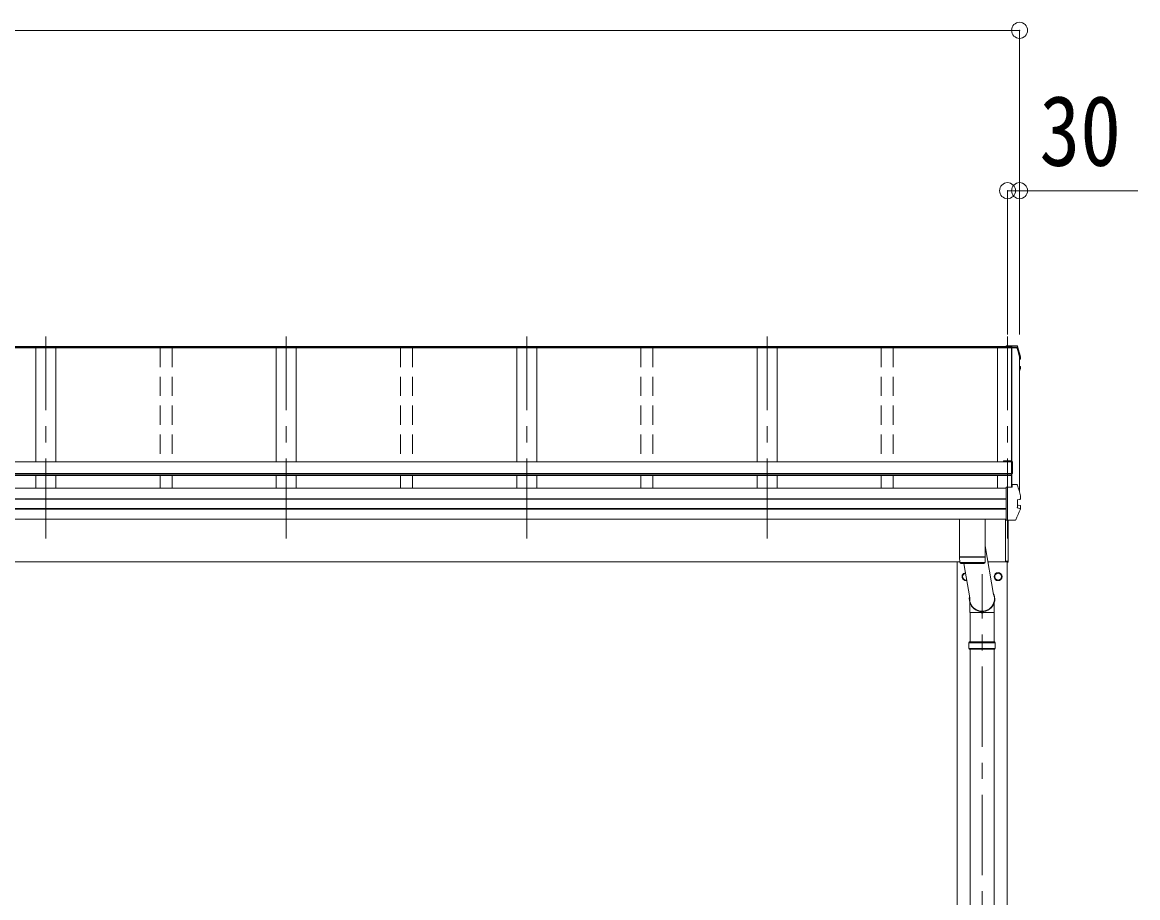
# Model space of a CAD drawing. Units: millimetres at full size, sheet at 1:40; details may follow other scales. Extents: x -11243 to 11243, y -7760 to 7760.
# Drawn here: x -4685 to -1901, y -3053 to -869 of the extents above; entities that cross this region are included whole.
import ezdxf
from ezdxf.enums import TextEntityAlignment as Align

# ---------------------------------------------------------------- set-up
doc = ezdxf.new("R2010")
doc.units = ezdxf.units.MM
doc.header["$LTSCALE"] = 40
doc.header["$PDMODE"] = 32
doc.header["$PDSIZE"] = 40
doc.linetypes.add('CHAIN1', pattern=[8, 5, -1, 1, -1])
doc.linetypes.add('DASHED1', pattern=[1.8, 1.2, -0.6])
doc.layers.add('0-3_ELV2', color=7, linetype='Continuous', lineweight=9)
doc.layers.add('0-6_OTH_LINE', color=6, linetype='Continuous', lineweight=9)
doc.styles.add('ＭＳ ゴシック', font='')
doc.styles.get('ＭＳ ゴシック').set_extended_font_data('MS Gothic')

msp = doc.modelspace()

# ---------------------------------------------------------------- linework, layer by layer
at = {"layer": '0-3_ELV2', "color": 6}
for p, q in [((-2195.74, -889.02), (-2195.74, -1648.02)), ((-2225.74, -1289.02), (-2225.74, -1648.02)), ((-2195.74, -1289.02), (-2195.74, -1648.02)), ((-1900.86, -1289.02), (-2195.74, -1289.02))]:
    msp.add_line(p, q, dxfattribs=at)
at = {"layer": '0-3_ELV2', "color": 5, "linetype": 'CHAIN1'}
for p, q in [((-4625.74, -2156.85), (-4625.74, -1652.67)), ((-4025.74, -2156.85), (-4025.74, -1652.67)), ((-3425.74, -2156.85), (-3425.74, -1652.67)), ((-2825.74, -2156.85), (-2825.74, -1652.67)), ((-2225.74, -2156.85), (-2225.74, -1652.67)), ((-2289.24, -5236.38), (-2289.24, -2245.82))]:
    msp.add_line(p, q, dxfattribs=at)
at = {"layer": '0-3_ELV2', "color": 4}
for p, q in [((-2225.74, -1680.3), (-8225.74, -1680.3)), ((-2225.74, -1681.19), (-8225.74, -1681.19)), ((-2228.74, -1678.02), (-8222.74, -1678.02)), ((-4650.74, -1681.11), (-4650.74, -1965.38)), ((-4600.74, -1681.11), (-4600.74, -1965.38)), ((-4050.74, -1681.11), (-4050.74, -1965.38)), ((-4000.74, -1681.11), (-4000.74, -1965.38)), ((-3450.74, -1681.11), (-3450.74, -1965.38)), ((-3400.74, -1681.11), (-3400.74, -1965.38)), ((-2850.74, -1681.11), (-2850.74, -1965.38)), ((-2800.74, -1681.11), (-2800.74, -1965.38)), ((-2250.74, -1681.11), (-2250.74, -1965.38)), ((-2250.74, -1681.2), (-2202.3, -1681.2)), ((-2203.74, -1675.94), (-2228.74, -1675.94)), ((-2228.74, -1680.3), (-2228.74, -1675.94)), ((-2228.74, -1678.47), (-2214.54, -1678.47)), ((-2225.74, -1680.96), (-2214.92, -1680.96)), ((-2215.44, -1681.2), (-2215.44, -2028.49)), ((-2214.54, -1678.47), (-2214.92, -1680.96)), ((-2214.84, -1681.2), (-2214.84, -2024.54)), ((-2214.54, -1679.56), (-2214.77, -1681.05)), ((-2214.77, -1681.05), (-2214.77, -1680.7)), ((-2214.77, -1681.05), (-2202.35, -1681.05)), ((-2214.54, -1679.56), (-2214.54, -1678.47)), ((-2202.49, -1679.56), (-2214.54, -1679.56)), ((-2203.74, -1675.95), (-2203.74, -1675.94)), ((-2203.74, -1675.94), (-2203.74, -1675.94)), ((-2195.74, -1704.57), (-2195.74, -2041.34)), ((-2195.74, -1707.52), (-2195.05, -1707.38)), ((-2195.74, -1707.87), (-2194.97, -1707.72)), ((-2194.48, -1709.15), (-2195.74, -1709.39)), ((-2193.42, -1707.87), (-2193.42, -1703.82)), ((-2195.74, -1727.27), (-2194.91, -1727.38)), ((-2195.74, -1731.37), (-2194.37, -1731.63)), ((-2195.74, -1732.89), (-2194.9, -1733.05)), ((-2194.9, -1727.38), (-2194.91, -1727.38)), ((-2193.32, -1732.9), (-2193.32, -1728.84)), ((-2215.64, -1965.51), (-8235.84, -1965.51)), ((-2235.64, -1963.35), (-2215.64, -1963.35)), ((-2235.64, -1963.35), (-2235.64, -1965.51)), ((-2235.64, -1964.89), (-2215.64, -1964.89)), ((-2215.64, -1999.4), (-2215.64, -1964.89)), ((-2213.64, -1965.35), (-2213.64, -1994.81)), ((-2215.64, -1994.54), (-8235.84, -1994.54)), ((-2215.64, -1996.29), (-8235.84, -1996.29)), ((-2215.64, -1999.4), (-8235.84, -1999.4)), ((-4650.74, -1999.4), (-4650.74, -2031.02)), ((-4600.74, -1999.4), (-4600.74, -2031.02)), ((-4050.74, -1999.4), (-4050.74, -2031.02)), ((-4000.74, -1999.4), (-4000.74, -2031.02)), ((-3450.74, -1999.4), (-3450.74, -2031.02)), ((-3400.74, -1999.4), (-3400.74, -2031.02)), ((-2850.74, -1999.4), (-2850.74, -2031.02)), ((-2800.74, -1999.4), (-2800.74, -2031.02)), ((-2250.74, -1999.4), (-2250.74, -2030.88)), ((-2215.64, -1994.81), (-2213.64, -1994.81)), ((-2228.74, -2031.02), (-8222.74, -2031.02)), ((-2228.74, -2029.16), (-2228.74, -2028.84)), ((-2228.74, -2030.46), (-2228.74, -2029.16)), ((-2228.74, -2110.39), (-2228.74, -2030.46)), ((-2215.49, -2028.84), (-2214.77, -2024.06)), ((-2215.48, -2028.84), (-2214.92, -2025.16)), ((-2214.92, -2028.84), (-2214.92, -2025.16)), ((-2214.77, -2023.71), (-2214.54, -2022.22)), ((-2214.77, -2023.71), (-2214.77, -2024.06)), ((-2202.49, -2022.22), (-2214.54, -2022.22)), ((-2228.74, -2057.54), (-8222.74, -2057.54)), ((-2228.74, -2058.44), (-8222.74, -2058.44)), ((-2201.31, -2060.16), (-2195.05, -2059.39)), ((-2195.05, -2059.39), (-2195.05, -2059.39)), ((-2193.42, -2057.92), (-2193.42, -2050.53)), ((-2228.74, -2081.66), (-8222.74, -2081.66)), ((-2228.74, -2083.58), (-8222.74, -2083.58)), ((-2201.31, -2060.16), (-2201.31, -2060.16)), ((-2194.91, -2081.67), (-2201.31, -2079.98)), ((-2201.31, -2079.98), (-2201.31, -2079.98)), ((-2200.74, -2060.29), (-2200.74, -2079.51)), ((-2194.37, -2074.29), (-2200.33, -2073.14)), ((-2194.91, -2081.67), (-2194.9, -2081.67)), ((-2193.32, -2082.96), (-2193.32, -2075.56)), ((-2228.74, -2108.62), (-8222.74, -2108.62)), ((-2230.74, -2108.62), (-2230.74, -2213.45)), ((-2228.74, -2111.26), (-2228.74, -2110.39)), ((-2228.74, -2111.26), (-2208.09, -2111.26)), ((-2224.24, -2215.85), (-2224.24, -2111.26)), ((-2223.74, -2215.45), (-2223.74, -2111.26)), ((-2345.03, -2214.85), (-8225.74, -2214.85)), ((-2351.74, -5069.85), (-2351.74, -2214.85)), ((-2225.74, -2214.85), (-2274.51, -2214.85)), ((-2225.74, -2213.45), (-2230.74, -2213.45)), ((-2226.74, -2214.85), (-2226.74, -5069.85)), ((-2225.74, -2215.95), (-2225.74, -2213.45)), ((-2224.24, -2215.85), (-2224.24, -2215.85)), ((-2224.24, -2215.85), (-2224.23, -2215.92)), ((-2337.83, -2251.6), (-2337.73, -2251.6)), ((-2337.83, -2252.1), (-2337.73, -2252.1)), ((-2257.83, -2251.6), (-2257.73, -2251.6)), ((-2257.83, -2252.1), (-2257.73, -2252.1))]:
    msp.add_line(p, q, dxfattribs=at)
at = {"layer": '0-3_ELV2', "color": 4, "linetype": 'DASHED1'}
for p, q in [((-4340.74, -1681.11), (-4340.74, -1965.51)), ((-4310.74, -1681.11), (-4310.74, -1965.51)), ((-3740.74, -1681.11), (-3740.74, -1965.51)), ((-3710.74, -1681.11), (-3710.74, -1965.51)), ((-3140.74, -1681.11), (-3140.74, -1965.51)), ((-3110.74, -1681.11), (-3110.74, -1965.51)), ((-2540.74, -1681.11), (-2540.74, -1965.51)), ((-2510.74, -1681.11), (-2510.74, -1965.51)), ((-4340.74, -1999.4), (-4340.74, -2031.02)), ((-4310.74, -1999.4), (-4310.74, -2031.02)), ((-3740.74, -1999.4), (-3740.74, -2031.02)), ((-3710.74, -1999.4), (-3710.74, -2031.02)), ((-3140.74, -1999.4), (-3140.74, -2031.02)), ((-3110.74, -1999.4), (-3110.74, -2031.02)), ((-2540.74, -1999.4), (-2540.74, -2031.02)), ((-2510.74, -1999.4), (-2510.74, -2031.02))]:
    msp.add_line(p, q, dxfattribs=at)
at = {"layer": '0-3_ELV2'}
for p, q in [((-2345.24, -2202.16), (-2345.24, -2108.62)), ((-2281.24, -2108.62), (-2281.24, -2202.16)), ((-2281.24, -2174.98), (-2260.81, -2296.02)), ((-2345.24, -2202.16), (-2281.24, -2202.16)), ((-2345.24, -2203.16), (-2281.24, -2203.16)), ((-2345.01, -2216.21), (-2345.24, -2203.16)), ((-2281.47, -2216.16), (-2345.01, -2216.16)), ((-2342.01, -2219.16), (-2284.47, -2219.16)), ((-2340.74, -2202.16), (-2340.72, -2203.16)), ((-2319.88, -2304.63), (-2334.95, -2219.16)), ((-2285.74, -2202.16), (-2285.76, -2203.16)), ((-2281.24, -2203.16), (-2281.47, -2216.21)), ((-2259.09, -2341.57), (-2259.09, -2317.78)), ((-2319.09, -2414.86), (-2319.09, -2341.57)), ((-2291.92, -2341.91), (-2293.06, -2338.8)), ((-2286.33, -2341.29), (-2292.15, -2341.29)), ((-2286.55, -2341.91), (-2291.92, -2341.91)), ((-2286.55, -2341.91), (-2285.42, -2338.8)), ((-2259.09, -2341.57), (-2286.43, -2341.57)), ((-2259.39, -2414.86), (-2259.39, -2341.57)), ((-2322.24, -2416.86), (-2321.24, -2414.86)), ((-2322.24, -2416.86), (-2256.24, -2416.86)), ((-2322.24, -2430.86), (-2322.24, -2416.86)), ((-2321.24, -2414.86), (-2257.24, -2414.86)), ((-2256.24, -2416.86), (-2257.24, -2414.86)), ((-2256.24, -2430.86), (-2256.24, -2416.86)), ((-2322.24, -2430.86), (-2256.24, -2430.86)), ((-2322.24, -2430.86), (-2321.24, -2432.86)), ((-2257.24, -2432.86), (-2321.24, -2432.86)), ((-2319.09, -3322.36), (-2319.09, -2432.86)), ((-2259.39, -3322.36), (-2259.39, -2432.86)), ((-2256.24, -2430.86), (-2257.24, -2432.86))]:
    msp.add_line(p, q, dxfattribs=at)
at = {"layer": '0-3_ELV2', "color": 4}
for points in [[(-2228.74, -1679.97), (-2225.74, -1679.97), (-2225.74, -1680.97)], [(-2200.88, -1677.21), (-2201, -1676.92), (-2201.17, -1676.66), (-2201.39, -1676.43), (-2201.64, -1676.25), (-2201.92, -1676.12), (-2202.19, -1676.04), (-2202.42, -1676), (-2202.65, -1675.97), (-2202.91, -1675.96), (-2203.19, -1675.95), (-2203.5, -1675.94), (-2203.82, -1675.94)], [(-2193.46, -1703.51), (-2195.78, -1694.66), (-2198.24, -1685.89), (-2200.87, -1677.23)], [(-2193.46, -1703.51), (-2193.43, -1703.77), (-2193.42, -1703.82)], [(-2195.74, -1739.11), (-2194.82, -1736.87), (-2193.41, -1733.38)], [(-2228.74, -2028.84), (-2214.54, -2028.84), (-2214.54, -2022.22)], [(-2195.05, -2059.39), (-2194.82, -2059.32), (-2194.62, -2059.17), (-2194.45, -2058.95), (-2194.33, -2058.68), (-2194.26, -2058.37), (-2194.25, -2058.04), (-2194.3, -2057.72)], [(-2194.97, -2059.38), (-2194.69, -2059.3), (-2194.45, -2059.22), (-2194.21, -2059.13), (-2193.94, -2058.96), (-2193.67, -2058.69), (-2193.49, -2058.34), (-2193.44, -2057.96)], [(-2193.46, -2050.22), (-2193.43, -2050.48), (-2193.42, -2050.53)], [(-2193.43, -2057.96), (-2193.43, -2057.87), (-2193.46, -2057.61)], [(-2193.41, -2083.44), (-2196.27, -2090.25), (-2199.22, -2096.99), (-2202.25, -2103.64), (-2205.38, -2110.2)], [(-2201.31, -2060.16), (-2201.39, -2060.19), (-2201.46, -2060.24), (-2201.53, -2060.32), (-2201.57, -2060.41), (-2201.6, -2060.52), (-2201.61, -2060.64)], [(-2201.31, -2079.98), (-2201.39, -2079.94), (-2201.46, -2079.88), (-2201.53, -2079.8), (-2201.57, -2079.69), (-2201.6, -2079.58), (-2201.61, -2079.46)], [(-2200.74, -2060.29), (-2200.72, -2060.18), (-2200.69, -2060.09)], [(-2194.22, -2083.65), (-2194.13, -2083.32), (-2194.1, -2082.97), (-2194.15, -2082.61), (-2194.26, -2082.28), (-2194.44, -2082), (-2194.65, -2081.79), (-2194.9, -2081.67)], [(-2193.43, -2083.45), (-2193.36, -2083.29), (-2193.32, -2083.12), (-2193.32, -2082.94)], [(-2208.07, -2111.26), (-2207.69, -2111.26), (-2207.34, -2111.25), (-2207.03, -2111.23), (-2206.75, -2111.19), (-2206.44, -2111.12), (-2206.11, -2110.98), (-2205.8, -2110.76), (-2205.54, -2110.49), (-2205.36, -2110.15)], [(-2224.23, -2215.95), (-2224.24, -2215.95), (-2225.74, -2215.95)], [(-2224.23, -2215.92), (-2224.23, -2215.95), (-2224.23, -2215.95)], [(-2327.62, -2260.74), (-2329.24, -2261.67), (-2337.74, -2256.76), (-2337.74, -2246.95), (-2330.76, -2242.92)]]:
    msp.add_lwpolyline(points, dxfattribs=at)
msp.add_lwpolyline([(-2249.24, -2242.04), (-2240.74, -2246.95), (-2240.74, -2256.76), (-2249.24, -2261.67), (-2257.74, -2256.76), (-2257.74, -2246.95)], close=True, dxfattribs=at)
at = {"layer": '0-3_ELV2'}
msp.add_lwpolyline([(-2292.05, -2341.57), (-2319.39, -2341.57), (-2319.39, -2317.78)], dxfattribs=at)
at = {"layer": '0-3_ELV2', "color": 4}
for radius in [10, 8.5]:
    msp.add_circle((-2249.24, -2251.85), radius, dxfattribs=at)
for centre, radius, start, end in [((-2202.49, -1681.26), 1.7, 17.09071, 90.04324), ((-2678.75, -1827.22), 498.32, 13.87531, 17.05651), ((-2678.74, -1827.22), 499.82, 13.85121, 17.03953), ((-2194.72, -1707.87), 1.3, 280.89642, 13.7954), ((-2658.07, -1547.99), 498.64, 337.99835, 338.21754), ((-2658.07, -1548.34), 498.64, 337.99835, 338.25759), ((-2194.62, -1732.9), 1.3, 338.33785, 79.1132), ((-2194.62, -1728.84), 1.3, 0.0377, 79.0995), ((-2215.64, -1965.35), 2, 0, 90), ((-2202.49, -2023.92), 1.7, 17.09071, 90.04324), ((-2678.74, -2169.88), 499.82, 13.85121, 17.03953), ((-2200.24, -2072.65), 0.499, 180.05239, 259.08482), ((-2194.62, -2075.57), 1.3, 0.0377, 79.0995), ((-2236.39, -2200.78), 12.15, 359.0404, 0.9596), ((-2224.24, -2215.45), 0.5, 270.5, 0), ((-2329.24, -2251.85), 10, 99.72185, 280.27854), ((-2329.24, -2251.85), 8.6, 171.25399, 178.33419), ((-2329.24, -2251.85), 8.6, 181.66581, 188.74601), ((-2329.24, -2251.85), 8.5, 99.67273, 280.32766), ((-2329.24, -2251.85), 8.6, 111.25399, 128.74601), ((-2249.24, -2251.85), 8.6, 171.25399, 178.33419), ((-2249.24, -2251.85), 8.6, 181.66581, 188.74601), ((-2249.24, -2251.85), 8.6, 111.25399, 128.74601), ((-2249.24, -2251.85), 8.6, 51.25399, 68.74601), ((-2249.24, -2251.85), 8.6, 351.25399, 8.74601), ((-2329.24, -2251.85), 8.6, 231.25399, 248.74601), ((-2249.24, -2251.85), 8.6, 231.25399, 248.74601), ((-2249.24, -2251.85), 8.6, 291.25399, 308.74601)]:
    msp.add_arc(centre, radius, start, end, dxfattribs=at)
at = {"layer": '0-3_ELV2'}
for centre, start, end in [((-2342.01, -2216.16), 181, 270), ((-2284.47, -2216.16), 269.95168, 359)]:
    msp.add_arc(centre, 3, start, end, dxfattribs=at)
for major_axis, ratio, start_param, end_param in [((31.85, 0), 0.984694, 2.9335503, 6.7858594), ((30.8, 0), 0.983336, 3.0411421, 6.6778673)]:
    msp.add_ellipse((-2289.24, -2307.67), major_axis=major_axis, ratio=ratio, start_param=start_param, end_param=end_param, dxfattribs=at)
at = {"layer": '0-3_ELV2', "color": 6}
for p in [(-2195.74, -889.02), (-2225.74, -1289.02), (-2195.74, -1289.02)]:
    msp.add_point(p, dxfattribs=at)
at = {"layer": '0-6_OTH_LINE'}
for p, q in [((-8255.74, -889.02), (-2195.74, -889.02)), ((-2195.74, -1289.02), (-2225.74, -1289.02))]:
    msp.add_line(p, q, dxfattribs=at)

# ---------------------------------------------------------------- texts
at = {"layer": '0-3_ELV2', "style": 'ＭＳ ゴシック', "width": 0.85}
msp.add_text('30', height=176, dxfattribs=at).set_placement((-2146.05, -1279.81), align=Align.BOTTOM_LEFT)

doc.saveas('drawing.dxf')
